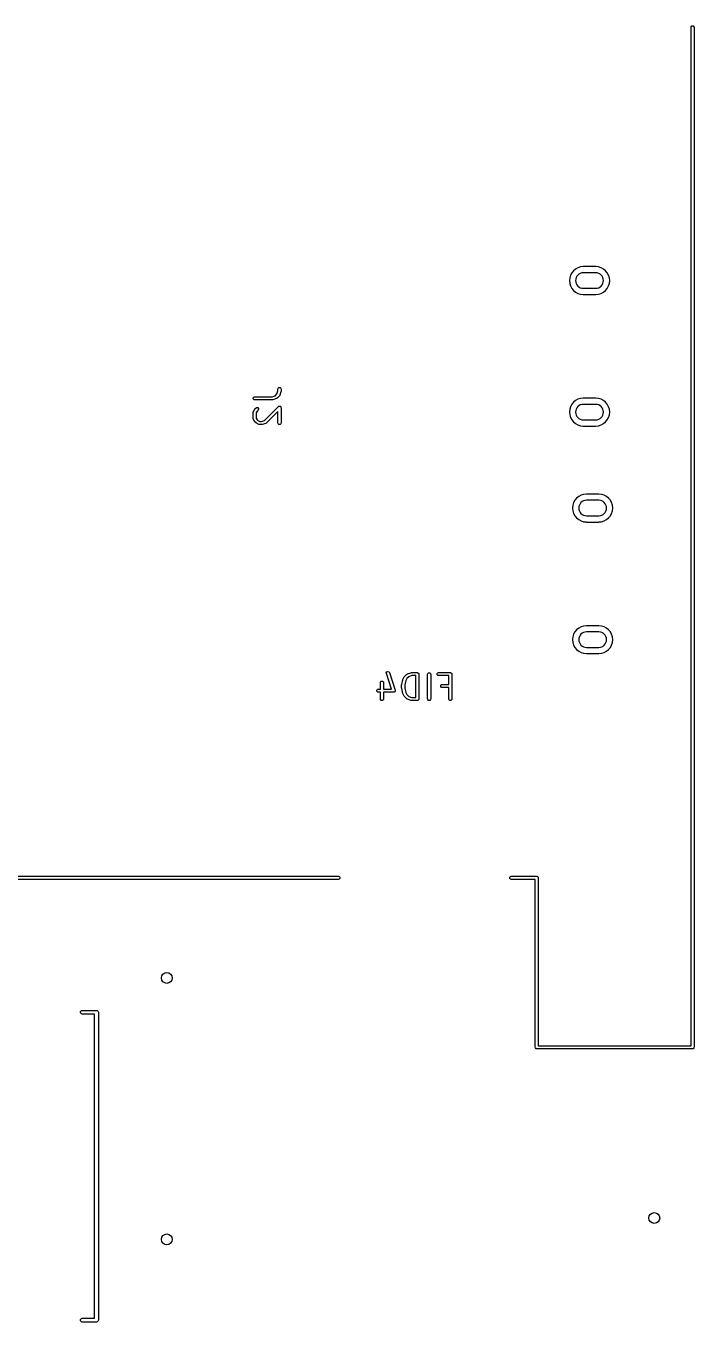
# Model space of a CAD drawing. Header units: inches. Extents: x 0.38 to 5.39, y 0.12 to 3.22.
# Drawn here: x 4.391 to 5.241, y 0.158 to 1.806 of the extents above; entities that cross this region are included whole.
import ezdxf

# ---------------------------------------------------------------- set-up
doc = ezdxf.new("R2010")
doc.units = ezdxf.units.IN
doc.header["$MEASUREMENT"] = 0
doc.layers.add('BLACK', color=250, linetype='CONTINUOUS')

msp = doc.modelspace()

# ---------------------------------------------------------------- linework, layer by layer
at = {"layer": 'BLACK', "linetype": 'CONTINUOUS'}
for p, q in [((5.2367, 1.8044), (5.2368, 1.8051)), ((5.2367, 0.5091), (5.2367, 1.8044)), ((5.2368, 1.8051), (5.2379, 1.8062)), ((5.2379, 1.8062), (5.2394, 1.8062)), ((5.2394, 1.8062), (5.2404, 1.8051)), ((5.2404, 1.8051), (5.2406, 1.8044)), ((5.2406, 1.8044), (5.2406, 0.5071)), ((5.1156, 1.5), (5.0998, 1.5)), ((5.1156, 1.4922), (5.0998, 1.4922)), ((5.0998, 1.4725), (5.1156, 1.4725)), ((5.0998, 1.4646), (5.1156, 1.4646)), ((4.7042, 1.3345), (4.708, 1.3358)), ((4.708, 1.3358), (4.7103, 1.3381)), ((4.7103, 1.3381), (4.7116, 1.3419)), ((4.7134, 1.3357), (4.7104, 1.3327)), ((4.7116, 1.3446), (4.7117, 1.3453)), ((4.7116, 1.3419), (4.7116, 1.3446)), ((4.7117, 1.3453), (4.7128, 1.3464)), ((4.7128, 1.3464), (4.7143, 1.3464)), ((4.7135, 1.3357), (4.7134, 1.3357)), ((4.7137, 1.336), (4.7135, 1.3358)), ((4.7135, 1.3358), (4.7135, 1.3357)), ((4.7139, 1.3363), (4.7137, 1.336)), ((4.7154, 1.3409), (4.7139, 1.3364)), ((4.7139, 1.3364), (4.7139, 1.3363)), ((4.7139, 1.3363), (4.7139, 1.3363)), ((4.7143, 1.3464), (4.7154, 1.3453)), ((4.7154, 1.3453), (4.7155, 1.3446)), ((4.7155, 1.3412), (4.7154, 1.3409)), ((4.7155, 1.3446), (4.7155, 1.3416)), ((4.7155, 1.3416), (4.7155, 1.3412)), ((4.6802, 1.3333), (4.6813, 1.3344)), ((4.6802, 1.3318), (4.6802, 1.3333)), ((4.6813, 1.3307), (4.6802, 1.3318)), ((4.6813, 1.3344), (4.6821, 1.3345)), ((4.6821, 1.3306), (4.6813, 1.3307)), ((4.682, 1.3187), (4.6822, 1.319)), ((4.6821, 1.3345), (4.7042, 1.3345)), ((4.7046, 1.3306), (4.6821, 1.3306)), ((4.6822, 1.319), (4.6837, 1.3205)), ((4.6837, 1.3205), (4.6843, 1.3209)), ((4.6843, 1.3209), (4.6858, 1.3209)), ((4.6858, 1.3209), (4.6869, 1.3198)), ((4.6869, 1.3198), (4.6869, 1.3183)), ((4.6945, 1.3043), (4.7122, 1.322)), ((4.7049, 1.3307), (4.7046, 1.3306)), ((4.7052, 1.3307), (4.7049, 1.3307)), ((4.7097, 1.3322), (4.7052, 1.3307)), ((4.7098, 1.3322), (4.7097, 1.3322)), ((4.7101, 1.3324), (4.7098, 1.3322)), ((4.7098, 1.3322), (4.7098, 1.3322)), ((4.7103, 1.3326), (4.7101, 1.3324)), ((4.7104, 1.3326), (4.7103, 1.3326)), ((4.7104, 1.3327), (4.7104, 1.3326)), ((4.7122, 1.322), (4.7128, 1.3224)), ((4.7128, 1.3224), (4.7143, 1.3224)), ((4.7143, 1.3224), (4.7154, 1.3213)), ((4.7154, 1.3213), (4.7155, 1.3206)), ((4.7155, 1.3206), (4.7155, 1.3011)), ((5.1156, 1.3327), (5.0998, 1.3327)), ((5.1156, 1.3248), (5.0998, 1.3248)), ((4.6801, 1.3147), (4.6802, 1.315)), ((4.6801, 1.3146), (4.6801, 1.3147)), ((4.6801, 1.3147), (4.6801, 1.3147)), ((4.6801, 1.3071), (4.6801, 1.3146)), ((4.6801, 1.307), (4.6801, 1.3071)), ((4.6801, 1.3069), (4.6801, 1.307)), ((4.6802, 1.3066), (4.6801, 1.3069)), ((4.6802, 1.315), (4.6802, 1.3153)), ((4.6802, 1.3153), (4.6803, 1.3153)), ((4.6802, 1.3063), (4.6802, 1.3066)), ((4.6803, 1.3063), (4.6802, 1.3063)), ((4.6803, 1.3154), (4.6818, 1.3184)), ((4.6803, 1.3153), (4.6803, 1.3154)), ((4.6803, 1.3062), (4.6803, 1.3063)), ((4.6818, 1.3032), (4.6803, 1.3062)), ((4.6818, 1.3184), (4.682, 1.3187)), ((4.682, 1.3029), (4.6818, 1.3032)), ((4.6822, 1.3027), (4.682, 1.3029)), ((4.6837, 1.3012), (4.6822, 1.3027)), ((4.6852, 1.3164), (4.684, 1.3141)), ((4.684, 1.3141), (4.684, 1.3075)), ((4.684, 1.3075), (4.6852, 1.3052)), ((4.6865, 1.3177), (4.6852, 1.3164)), ((4.6852, 1.3052), (4.6862, 1.3042)), ((4.6862, 1.3042), (4.6885, 1.303)), ((4.6869, 1.3183), (4.6865, 1.3177)), ((4.6885, 1.303), (4.6907, 1.303)), ((4.6907, 1.303), (4.6945, 1.3043)), ((4.7116, 1.3158), (4.6969, 1.3012)), ((4.7116, 1.3011), (4.7116, 1.3158)), ((5.0998, 1.3052), (5.1156, 1.3052)), ((4.6839, 1.301), (4.6837, 1.3012)), ((4.6842, 1.3008), (4.6839, 1.301)), ((4.6872, 1.2993), (4.6842, 1.3008)), ((4.6873, 1.2993), (4.6872, 1.2993)), ((4.6873, 1.2992), (4.6873, 1.2993)), ((4.6876, 1.2992), (4.6873, 1.2992)), ((4.6879, 1.2991), (4.6876, 1.2992)), ((4.688, 1.2991), (4.6879, 1.2991)), ((4.6881, 1.2991), (4.688, 1.2991)), ((4.6911, 1.2991), (4.6881, 1.2991)), ((4.6914, 1.2992), (4.6911, 1.2991)), ((4.6917, 1.2992), (4.6914, 1.2992)), ((4.6962, 1.3007), (4.6917, 1.2992)), ((4.6963, 1.3007), (4.6962, 1.3007)), ((4.6966, 1.3009), (4.6963, 1.3007)), ((4.6963, 1.3007), (4.6963, 1.3007)), ((4.6968, 1.3011), (4.6966, 1.3009)), ((4.6969, 1.3011), (4.6968, 1.3011)), ((4.6969, 1.3012), (4.6969, 1.3011)), ((4.7117, 1.3003), (4.7116, 1.3011)), ((4.7128, 1.2992), (4.7117, 1.3003)), ((4.7143, 1.2992), (4.7128, 1.2992)), ((4.7154, 1.3003), (4.7143, 1.2992)), ((4.7155, 1.3011), (4.7154, 1.3003)), ((5.0998, 1.2973), (5.1156, 1.2973)), ((5.1195, 1.2107), (5.1038, 1.2107)), ((5.1195, 1.2028), (5.1038, 1.2028)), ((5.1038, 1.1831), (5.1195, 1.1831)), ((5.1038, 1.1752), (5.1195, 1.1752)), ((5.1195, 1.0433), (5.1038, 1.0433)), ((5.1195, 1.0355), (5.1038, 1.0355)), ((5.1038, 1.0158), (5.1195, 1.0158)), ((5.1038, 1.0079), (5.1195, 1.0079)), ((4.842, 0.972), (4.843, 0.973)), ((4.843, 0.973), (4.8446, 0.973)), ((4.8446, 0.973), (4.8456, 0.972)), ((4.8493, 0.9834), (4.85, 0.9847)), ((4.8494, 0.9826), (4.8493, 0.9834)), ((4.8561, 0.9627), (4.8494, 0.9826)), ((4.85, 0.9847), (4.8514, 0.9852)), ((4.8514, 0.9852), (4.8528, 0.9845)), ((4.8528, 0.9845), (4.8532, 0.9839)), ((4.8532, 0.9839), (4.8607, 0.9614)), ((4.8689, 0.9687), (4.8704, 0.9747)), ((4.8704, 0.9747), (4.8705, 0.9749)), ((4.8705, 0.9751), (4.872, 0.9781)), ((4.8705, 0.9749), (4.8705, 0.9751)), ((4.872, 0.9781), (4.8722, 0.9784)), ((4.8722, 0.9784), (4.8724, 0.9786)), ((4.8724, 0.9786), (4.8754, 0.9816)), ((4.8742, 0.9735), (4.8728, 0.968)), ((4.8754, 0.9761), (4.8742, 0.9735)), ((4.8754, 0.9816), (4.8755, 0.9817)), ((4.8779, 0.9785), (4.8754, 0.9761)), ((4.8755, 0.9817), (4.8758, 0.9819)), ((4.8755, 0.9817), (4.8755, 0.9817)), ((4.8758, 0.9819), (4.876, 0.982)), ((4.876, 0.982), (4.8761, 0.982)), ((4.8761, 0.982), (4.8762, 0.9821)), ((4.8762, 0.9821), (4.8807, 0.9836)), ((4.8816, 0.9798), (4.8779, 0.9785)), ((4.8807, 0.9836), (4.881, 0.9836)), ((4.881, 0.9836), (4.8813, 0.9837)), ((4.8813, 0.9837), (4.8888, 0.9837)), ((4.8868, 0.9798), (4.8816, 0.9798)), ((4.8868, 0.9522), (4.8868, 0.9798)), ((4.8888, 0.9837), (4.8895, 0.9835)), ((4.8895, 0.9835), (4.8906, 0.9825)), ((4.8906, 0.9825), (4.8908, 0.9817)), ((4.8908, 0.9817), (4.8908, 0.9502)), ((4.9018, 0.9817), (4.902, 0.9825)), ((4.9018, 0.9502), (4.9018, 0.9817)), ((4.902, 0.9825), (4.903, 0.9835)), ((4.903, 0.9835), (4.9045, 0.9835)), ((4.9045, 0.9835), (4.9056, 0.9825)), ((4.9056, 0.9825), (4.9058, 0.9817)), ((4.9058, 0.9817), (4.9058, 0.9502)), ((4.914, 0.9825), (4.915, 0.9835)), ((4.914, 0.981), (4.914, 0.9825)), ((4.915, 0.9799), (4.914, 0.981)), ((4.915, 0.9835), (4.9158, 0.9837)), ((4.9158, 0.9798), (4.915, 0.9799)), ((4.9158, 0.9837), (4.9308, 0.9837)), ((4.9288, 0.9798), (4.9158, 0.9798)), ((4.9288, 0.9687), (4.9288, 0.9798)), ((4.9308, 0.9837), (4.9315, 0.9835)), ((4.9315, 0.9835), (4.9326, 0.9825)), ((4.9326, 0.9825), (4.9328, 0.9817)), ((4.9328, 0.9817), (4.9328, 0.9502)), ((4.8375, 0.9615), (4.8385, 0.9625)), ((4.8375, 0.96), (4.8375, 0.9615)), ((4.8385, 0.9589), (4.8375, 0.96)), ((4.8385, 0.9625), (4.8393, 0.9627)), ((4.8393, 0.9588), (4.8385, 0.9589)), ((4.8393, 0.9627), (4.8418, 0.9627)), ((4.8418, 0.9588), (4.8393, 0.9588)), ((4.8418, 0.9712), (4.842, 0.972)), ((4.8418, 0.9627), (4.8418, 0.9712)), ((4.8418, 0.9502), (4.8418, 0.9588)), ((4.8456, 0.972), (4.8458, 0.9712)), ((4.8458, 0.9712), (4.8458, 0.9627)), ((4.8458, 0.9627), (4.8561, 0.9627)), ((4.8588, 0.9588), (4.8458, 0.9588)), ((4.8458, 0.9588), (4.8458, 0.9502)), ((4.8596, 0.9589), (4.8588, 0.9588)), ((4.8598, 0.9591), (4.8596, 0.9589)), ((4.8601, 0.9592), (4.8598, 0.9591)), ((4.8603, 0.9597), (4.8601, 0.9592)), ((4.8606, 0.96), (4.8603, 0.9597)), ((4.8608, 0.9606), (4.8606, 0.9603)), ((4.8606, 0.9603), (4.8606, 0.96)), ((4.8607, 0.9614), (4.8608, 0.9606)), ((4.8688, 0.9682), (4.8689, 0.9685)), ((4.8688, 0.9637), (4.8688, 0.9682)), ((4.8689, 0.9635), (4.8688, 0.9637)), ((4.8689, 0.9685), (4.8689, 0.9687)), ((4.8689, 0.9633), (4.8689, 0.9635)), ((4.8704, 0.9573), (4.8689, 0.9633)), ((4.8705, 0.9571), (4.8704, 0.9573)), ((4.8705, 0.9569), (4.8705, 0.9571)), ((4.872, 0.9539), (4.8705, 0.9569)), ((4.8728, 0.968), (4.8728, 0.964)), ((4.8728, 0.964), (4.8742, 0.9584)), ((4.8742, 0.9584), (4.8754, 0.9559)), ((4.9185, 0.9675), (4.9195, 0.9685)), ((4.9185, 0.966), (4.9185, 0.9675)), ((4.9195, 0.9649), (4.9185, 0.966)), ((4.9195, 0.9685), (4.9203, 0.9687)), ((4.9203, 0.9648), (4.9195, 0.9649)), ((4.9203, 0.9687), (4.9288, 0.9687)), ((4.9288, 0.9648), (4.9203, 0.9648)), ((4.9288, 0.9502), (4.9288, 0.9648)), ((4.842, 0.9495), (4.8418, 0.9502)), ((4.843, 0.9484), (4.842, 0.9495)), ((4.8446, 0.9484), (4.843, 0.9484)), ((4.8456, 0.9495), (4.8446, 0.9484)), ((4.8458, 0.9502), (4.8456, 0.9495)), ((4.8722, 0.9536), (4.872, 0.9539)), ((4.8724, 0.9533), (4.8722, 0.9536)), ((4.8754, 0.9503), (4.8724, 0.9533)), ((4.8754, 0.9559), (4.8779, 0.9535)), ((4.8755, 0.9503), (4.8754, 0.9503)), ((4.8755, 0.9502), (4.8755, 0.9503)), ((4.8758, 0.9501), (4.8755, 0.9502)), ((4.876, 0.9499), (4.8758, 0.9501)), ((4.8761, 0.9499), (4.876, 0.9499)), ((4.8762, 0.9499), (4.8761, 0.9499)), ((4.8807, 0.9484), (4.8762, 0.9499)), ((4.8779, 0.9535), (4.8816, 0.9522)), ((4.881, 0.9483), (4.8807, 0.9484)), ((4.8813, 0.9483), (4.881, 0.9483)), ((4.8888, 0.9483), (4.8813, 0.9483)), ((4.8816, 0.9522), (4.8868, 0.9522)), ((4.8895, 0.9484), (4.8888, 0.9483)), ((4.8906, 0.9495), (4.8895, 0.9484)), ((4.8908, 0.9502), (4.8906, 0.9495)), ((4.902, 0.9495), (4.9018, 0.9502)), ((4.903, 0.9484), (4.902, 0.9495)), ((4.9045, 0.9484), (4.903, 0.9484)), ((4.9056, 0.9495), (4.9045, 0.9484)), ((4.9058, 0.9502), (4.9056, 0.9495)), ((4.929, 0.9495), (4.9288, 0.9502)), ((4.93, 0.9484), (4.929, 0.9495)), ((4.9315, 0.9484), (4.93, 0.9484)), ((4.9326, 0.9495), (4.9315, 0.9484)), ((4.9328, 0.9502), (4.9326, 0.9495)), ((4.0581, 0.7246), (4.7886, 0.7246)), ((4.7886, 0.7207), (4.0581, 0.7207)), ((4.7886, 0.7246), (4.7894, 0.7245)), ((4.7894, 0.7209), (4.7886, 0.7207)), ((4.7894, 0.7245), (4.7904, 0.7234)), ((4.7904, 0.7219), (4.7894, 0.7209)), ((4.7904, 0.7234), (4.7904, 0.7219)), ((5.0063, 0.7234), (5.0074, 0.7245)), ((5.0063, 0.7219), (5.0063, 0.7234)), ((5.0074, 0.7209), (5.0063, 0.7219)), ((5.0074, 0.7245), (5.0081, 0.7246)), ((5.0081, 0.7207), (5.0074, 0.7209)), ((5.0081, 0.7246), (5.0406, 0.7246)), ((5.0387, 0.7207), (5.0081, 0.7207)), ((5.0387, 0.5071), (5.0387, 0.7207)), ((5.0406, 0.7246), (5.0414, 0.7245)), ((5.0414, 0.7245), (5.0424, 0.7234)), ((5.0424, 0.7234), (5.0426, 0.7227)), ((5.0426, 0.7227), (5.0426, 0.5091)), ((4.4606, 0.5526), (4.4619, 0.5539)), ((4.4606, 0.5508), (4.4606, 0.5526)), ((4.4619, 0.5495), (4.4606, 0.5508)), ((4.4619, 0.5539), (4.4628, 0.5541)), ((4.4628, 0.5494), (4.4619, 0.5495)), ((4.4628, 0.5541), (4.4809, 0.5541)), ((4.4785, 0.5494), (4.4628, 0.5494)), ((4.4785, 0.1624), (4.4785, 0.5494)), ((4.4809, 0.5541), (4.4818, 0.5539)), ((4.4818, 0.5539), (4.4831, 0.5526)), ((4.4831, 0.5526), (4.4833, 0.5517)), ((4.4833, 0.5517), (4.4833, 0.16)), ((5.0388, 0.5064), (5.0387, 0.5071)), ((5.0399, 0.5053), (5.0388, 0.5064)), ((5.0406, 0.5052), (5.0399, 0.5053)), ((5.2386, 0.5052), (5.0406, 0.5052)), ((5.0426, 0.5091), (5.2367, 0.5091)), ((5.2394, 0.5053), (5.2386, 0.5052)), ((5.2404, 0.5064), (5.2394, 0.5053)), ((5.2406, 0.5071), (5.2404, 0.5064)), ((4.4606, 0.1609), (4.4619, 0.1622)), ((4.4606, 0.1591), (4.4606, 0.1609)), ((4.4619, 0.1578), (4.4606, 0.1591)), ((4.4619, 0.1622), (4.4628, 0.1624)), ((4.4628, 0.1576), (4.4619, 0.1578)), ((4.4628, 0.1624), (4.4785, 0.1624)), ((4.4809, 0.1576), (4.4628, 0.1576)), ((4.4818, 0.1578), (4.4809, 0.1576)), ((4.4831, 0.1591), (4.4818, 0.1578)), ((4.4833, 0.16), (4.4831, 0.1591))]:
    msp.add_line(p, q, dxfattribs=at)
at = {"layer": 'BLACK'}
for centre in [(4.5703, 0.5953), (4.5703, 0.5953), (5.19, 0.29), (5.19, 0.29), (4.5703, 0.2628), (4.5703, 0.2628)]:
    msp.add_circle(centre, 0.00689, dxfattribs=at)
for centre, radius, start, end in [((5.0998, 1.4823), 0.0177, 90, 270), ((5.0998, 1.4823), 0.00984, 90, 270), ((5.1156, 1.4823), 0.0177, -90, 90), ((5.1156, 1.4823), 0.00984, -90, 90), ((5.0998, 1.315), 0.0177, 90, 270), ((5.0998, 1.315), 0.00984, 90, 270), ((5.1156, 1.315), 0.0177, -90, 90), ((5.1156, 1.315), 0.00984, -90, 90), ((5.1038, 1.193), 0.0177, 90, 270), ((5.1195, 1.193), 0.0177, -90, 90), ((5.1038, 1.193), 0.00984, 90, 270), ((5.1195, 1.193), 0.00984, -90, 90), ((5.1038, 1.0256), 0.0177, 90, 270), ((5.1195, 1.0256), 0.0177, -90, 90), ((5.1038, 1.0256), 0.00984, 90, 270), ((5.1195, 1.0256), 0.00984, -90, 90)]:
    msp.add_arc(centre, radius, start, end, dxfattribs=at)

doc.saveas('drawing.dxf')
